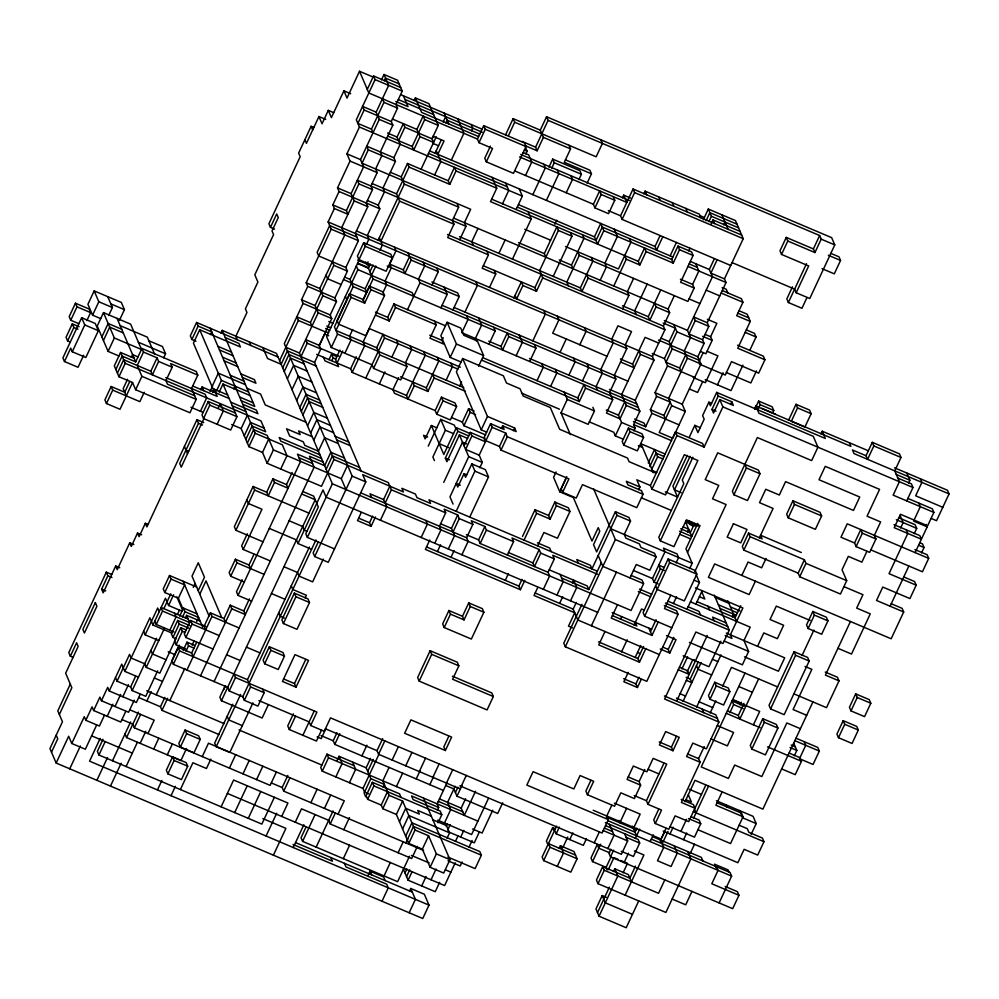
<?xml version="1.0" encoding="UTF-8"?>
<svg xmlns="http://www.w3.org/2000/svg" width="999" height="999" viewBox="0 0 999 999"><rect width="100%" height="100%" fill="white"/><g stroke="black" fill="none" stroke-linecap="round" stroke-linejoin="round"><path stroke-width="1.5" d="M86.838 320.629L90.584 312.6L89.036 308.978L75.449 303.209L69.206 316.621L70.754 320.242L78.896 323.688M70.754 320.242L77.01 306.83L75.449 303.209M79.096 326.735L72.303 323.863L66.046 337.262L67.607 340.884L70.317 342.033M67.607 340.884L73.864 327.485L72.303 323.863M64.46 361.526L70.704 348.127L72.265 351.748L85.839 357.505L98.352 330.706L95.242 323.464L81.668 317.707L62.9 357.904L64.46 361.526L78.034 367.282L83.666 355.219M119.43 320.379L124.425 309.653L121.329 302.41L94.168 290.896L87.912 304.295L92.57 315.16L100.724 318.619M72.265 351.748L84.765 324.95L81.668 317.707M92.57 315.16L98.826 301.76L94.168 290.896M103.484 312.625L114.348 337.987L141.508 349.5L130.644 324.151L103.484 312.625L97.228 326.036L108.092 351.386L118.956 355.994M108.654 315.559L112.4 307.517L107.742 296.653M101.886 336.9L108.142 323.489L121.716 329.258M103.434 340.522L109.69 327.11L123.277 332.879M108.092 351.386L114.348 337.987M134.141 358.229L120.554 352.472L114.311 365.871L118.968 376.735L132.542 382.492L135.639 389.735L189.96 412.774L196.204 399.363L191.546 388.499L197.802 375.1L196.254 371.478L141.945 348.451L135.689 361.85L122.115 356.094L115.859 369.493M129.733 381.556L124.738 392.27L111.151 386.513L104.907 399.912L106.456 403.534L120.03 409.29L132.542 382.492M117.407 373.114L123.664 359.715L150.824 371.228L152.372 374.85L158.629 361.451L157.068 357.829L143.494 352.073L141.945 348.451M106.456 403.534L112.712 390.134L111.151 386.513M118.968 376.735L125.212 363.336L120.554 352.472M131.331 357.28L132.58 354.608L138.012 356.905M127.56 379.27L123.177 388.648L126.286 395.891M143.494 352.073L137.238 365.472L141.895 376.336L196.204 399.363M135.639 389.735L141.895 376.336M150.824 371.228L157.068 357.829M144.243 392.27L139.86 401.648L112.712 390.134M163.674 357.792L165.559 353.771L162.45 346.528L148.876 340.771M197.802 375.1L170.654 363.586L172.203 367.207L165.946 380.607L167.495 384.228L194.655 395.741M278.047 357.03L196.578 322.477L190.322 335.876L191.883 339.498L195.954 341.233M191.883 339.498L198.139 326.099L196.578 322.477M225.287 337.612L238.861 343.369L240.422 346.99L199.688 329.72L193.431 343.119L213.611 390.209M210.464 334.54L211.713 331.855L198.139 326.099M313.848 127.472L311.126 126.311L298.626 153.122L300.175 156.743L268.906 223.739L270.467 227.36L274.538 229.096M111.751 574.475L106.319 572.177L68.794 652.572L70.355 656.206L73.064 657.354M325.724 119.418L318.931 116.533L306.431 143.332L304.882 139.71M220.929 333.054L222.178 330.369L276.498 353.409L332.38 483.791L631.081 610.464L643.581 583.666L642.032 580.044L631.168 575.436M70.355 656.206L76.611 642.794L78.159 646.415L65.647 673.226L71.853 687.712L59.353 714.51M119.755 567.744L115.672 566.008L103.172 592.819L101.623 589.198L107.867 575.799L106.319 572.177M270.467 227.36L276.711 213.961L278.271 217.582L272.015 230.981L273.564 234.615L254.807 274.812L257.904 282.055L245.404 308.853L246.953 312.475L235.702 336.601M333.728 112.687L328.296 110.377L322.04 123.776L318.931 116.533M200.774 389.697L202.023 387.013L229.183 398.539M133.816 544.555L129.733 542.832L117.233 569.63L115.672 566.008M141.621 534.777L137.537 533.054L131.294 546.453L129.733 542.832M350.699 93.694L343.906 90.822L331.393 117.62L328.296 110.377M70.305 684.09L57.805 710.888L62.462 721.753L49.95 748.563L56.156 763.049L422.752 918.518L429.008 905.119L424.35 894.242L410.764 888.486L409.515 891.17M148.064 524.425L145.355 523.276L139.098 536.675L137.537 533.054M200.424 411.288L206.681 397.877L205.132 394.255L165.759 377.56M212.063 386.588L218.319 373.176L245.467 384.702M203.721 422.565L196.928 419.692L146.903 526.898L145.355 523.276M210.065 391.546L212.562 386.188M373.089 77.023L359.515 71.266L347.015 98.064L343.906 90.822M235.389 413.024L208.229 401.498L201.985 414.91L203.534 418.531L230.682 430.045L236.938 416.645L222.964 384.041L219.218 392.083M212.799 391.833L214.048 389.148L227.622 394.917M196.928 419.692L198.476 423.314L179.72 463.511L181.269 467.132L204.408 417.557M212.862 392.482L214.111 389.81M203.534 418.531L209.79 405.132L208.229 401.498M216.408 391.146L221.416 380.419L199.688 329.72M51.498 752.185L57.755 738.773L56.206 735.152M218.381 407.667L220.255 403.646L223.364 410.889L217.108 424.288M367.282 89.373L373.539 75.974L400.686 87.487M56.156 763.049L68.669 736.238L71.766 743.481L85.352 749.238L96.603 725.124M373.539 75.974L375.087 79.595L356.318 119.793L359.428 127.035L522.352 196.129L516.108 209.54M233.741 388.861L234.99 386.188M361.126 471.041L314.56 362.387L320.816 348.988L319.255 345.367L331.768 318.556L330.219 314.935L336.463 301.536L334.915 297.914L347.427 271.116L345.866 267.495L358.379 240.684L355.269 233.441L367.782 206.643L366.221 203.022L372.477 189.623L370.929 186.001L377.185 172.602L375.624 168.981L381.88 155.582L380.332 151.948L392.832 125.15L379.258 119.393L376.161 112.15L362.575 106.394L364.136 110.015L357.879 123.414L371.453 129.171L373.002 132.792M71.766 743.481L84.278 716.683L85.827 720.304L99.413 726.061L104.408 715.346M377.185 172.602L350.025 161.076L346.928 153.834L359.428 127.035M381.506 79.845L384.003 74.488L397.577 80.245L402.235 91.109L395.991 104.508L397.54 108.129L391.283 121.528L392.832 125.15M85.827 720.304L92.083 706.905L93.631 710.526L120.792 722.04L125.799 711.325M384.303 80.782L385.552 78.109L399.138 83.866M93.631 710.526L99.888 697.127L101.436 700.749L128.596 712.262L134.228 700.199M366.346 244.568L368.856 239.198L367.295 235.577L379.807 208.779L339.073 191.508L337.525 187.887L350.025 161.076M69.743 768.805L80.37 746.016M101.436 700.749L107.692 687.349L109.241 690.971L136.401 702.484L140.16 694.442M332.817 204.907L346.391 210.664L347.952 214.285L334.365 208.529L332.817 204.907L339.073 191.508M376.161 112.15L388.661 85.352L384.003 74.488M109.241 690.971L121.753 664.16L124.863 671.403L138.436 677.172M358.379 240.684L331.218 229.171L328.122 221.928L334.365 208.529M371.453 129.171L383.966 102.373L382.405 98.751M157.642 670.866L145.754 696.328L132.18 690.571L130.632 686.95L117.058 681.193L129.558 654.382L131.106 658.004L144.693 663.761L146.241 667.382L159.815 673.151L176.074 638.299M367.782 206.643L354.208 200.886L351.099 193.644L363.599 166.845L360.502 159.603L379.258 119.393M124.863 671.403L149.875 617.807L152.972 625.049L171.99 633.104M196.666 587.012L169.505 575.499L163.249 588.898L164.81 592.519L178.384 598.276L183.042 609.14M334.915 297.914L307.754 286.401L306.206 282.779L331.218 229.171M379.807 208.779L378.246 205.157L384.503 191.758L382.954 188.137L395.454 161.338L393.906 157.717L366.758 146.191L368.306 149.813L362.05 163.224L470.666 209.278L464.423 222.69L465.971 226.311L459.715 239.71M307.754 286.401L301.511 299.8L303.059 303.421L284.303 343.631L333.966 459.515L321.466 486.326L267.158 463.286L262.5 452.422L248.926 446.665L241.159 428.559L247.415 415.159M158.754 640.584L145.167 634.827L157.68 608.029L159.228 611.65M164.81 592.519L171.054 579.12L169.505 575.499M107.218 716.283L112.837 704.22M152.972 625.049L165.484 598.251L168.594 605.494L182.168 611.251M100.2 738.373L89.573 761.163L429.008 905.119M115.022 706.505L120.642 694.442M346.391 210.664L358.903 183.866L357.355 180.245L465.971 226.311M244.268 435.801L250.512 422.402L264.098 428.159M173.926 631.955L156.281 624.462L162.537 611.063L160.976 607.442L188.137 618.955M102.997 739.322L97.378 751.385L98.926 755.007L261.85 824.1L274.363 797.302M122.827 696.728L128.446 684.665M163.911 608.566L170.792 593.831M279.595 360.651L298.364 320.442L296.803 316.82L310.389 322.577L311.938 326.198M354.208 200.886L341.695 227.685L344.805 234.927L319.78 288.536L322.889 295.779L336.463 301.536M245.816 439.423L252.073 426.024L265.647 431.78L260.989 420.916L125.212 363.336M98.926 755.007L105.182 741.595M130.632 686.95L135.627 676.223M168.594 605.494L173.589 594.767M247.365 443.044L253.621 429.645L267.195 435.402L273.414 449.887L341.296 478.683L345.954 489.547M132.18 690.571L156.568 638.299M282.705 367.894L288.961 354.495L316.109 366.009M248.926 446.665L255.17 433.266L210.165 328.234M146.241 667.382L164.373 628.521M178.384 598.276L184.64 584.877L171.054 579.12M284.253 371.516L290.509 358.117L304.083 363.873M331.768 318.556L318.194 312.799L315.085 305.557L333.841 265.359L332.292 261.738M310.389 322.577L322.889 295.779M96.891 780.319L107.517 757.542M393.906 157.717L400.162 144.306L397.053 137.063L403.309 123.664L404.857 127.285L432.018 138.799L433.566 142.42L419.992 136.663L416.883 129.42L392.445 119.056M414.123 100.599L415.384 97.914L428.958 103.671L438.274 125.399L432.018 138.799M169.855 630.219L176.111 616.82L174.563 613.199M177.485 614.323L179.358 610.302M287.362 378.758L293.619 365.359L307.192 371.116M318.132 542.207L313.137 552.934L314.685 556.555L328.259 562.312L365.784 481.905L352.21 476.148L299.425 353.009L318.194 312.799M398.613 140.684L404.857 127.285M189.885 625.624L177.66 620.441L171.403 633.841L172.964 637.474L175.674 638.623M179.72 616.133L183.479 608.091L197.053 613.848M193.232 587.412L195.105 583.391M300.986 356.631L307.23 343.231L305.682 339.61L319.255 345.367M112.5 760.763L130.632 721.902M172.964 637.474L179.208 624.063L177.66 620.441M182.53 617.082L185.027 611.713L183.479 608.091M186.501 748.551L180.869 760.614L126.561 737.574L138.449 712.112M186.201 629.994L180.769 627.684L174.513 641.096L176.061 644.717L185.564 648.738M185.327 618.019L186.588 615.334L200.162 621.091M198.214 590.634L204.47 577.235L198.264 562.749L192.008 576.148L209.078 615.996M262.5 452.422L268.756 439.023M292.02 389.622L298.264 376.223L311.85 381.98M276.398 771.977L270.142 785.376L134.365 727.796L140.622 714.397M146.878 700.998L151.249 691.62M176.061 644.717L182.317 631.306L180.769 627.684M363.673 242.682L357.417 256.081L358.966 259.703L386.126 271.216L392.37 257.817L390.821 254.196L363.673 242.682L365.222 246.303L392.37 257.817M199.763 594.255L206.019 580.856L221.541 617.07M110.464 786.076L121.104 763.298M416.883 129.42L423.139 116.021L424.687 119.643L438.274 125.399M193.182 656.668L191.633 653.046L178.059 647.277L171.803 660.689L173.351 664.31L227.66 687.337L229.221 690.958L242.794 696.715L244.343 700.336L257.917 706.093L264.173 692.694L262.625 689.073M205.694 629.857L204.133 626.236L190.559 620.479L184.303 633.878L185.864 637.499L213.012 649.025M266.671 492.232L272.927 478.833L274.475 482.455L268.232 495.854L266.671 492.232L253.097 486.476L234.34 526.673L235.889 530.294L263.037 541.808M358.966 259.703L365.222 246.303M156.231 694.842L179.37 645.254M343.494 279.57L365.222 288.786L366.77 292.407L353.196 286.651L350.087 279.408L359.465 259.303M319.006 346.129L324.638 334.066L328.708 335.789M419.992 136.663L413.736 150.075L412.187 146.453L424.687 119.643M173.351 664.31L179.608 650.911L178.059 647.277M185.864 637.499L192.108 624.1L190.559 620.479M235.889 530.294L254.645 490.097L253.097 486.476M267.158 463.286L273.414 449.887M296.678 400.487L302.922 387.088L316.508 392.844M126.086 766.52L137.338 742.394M356.343 266.009L357.892 269.63L326.623 336.638L331.281 347.502L372.015 364.772L373.564 368.394L400.724 379.907L406.98 366.508L405.419 362.887L411.675 349.488L410.127 345.866M489.498 287.4L495.754 274.001L482.167 268.244L488.424 254.845L447.689 237.575L453.946 224.176L452.397 220.554L458.641 207.143L404.333 184.116L401.236 176.873L407.48 163.474L448.214 180.744L449.775 184.365L456.019 170.966L454.47 167.345L448.214 180.744M183.229 650.212L186.975 642.182L195.117 645.629M363.137 299.513L349.563 293.743L337.063 320.554L338.611 324.176L365.759 335.689L384.528 295.479L382.979 291.858L369.393 286.101L363.137 299.513L364.697 303.134L370.954 289.722L369.393 286.101M196.728 621.49L198.601 617.469L185.027 611.713M140.135 743.343L145.767 731.28M347.565 298.713L353.196 286.651M453.946 224.176L399.637 201.136L396.528 193.893L409.041 167.095L407.48 163.474M186.026 651.161L188.524 645.804L186.975 642.182M338.611 324.176L351.111 297.365L349.563 293.743M299.775 407.729L306.031 394.33L319.605 400.087M147.939 733.553L154.196 720.154L129.758 709.789M219.031 734.565L162 710.376L160.452 706.755L164.835 697.377M339.111 323.776L335.989 330.482L376.723 347.752L379.82 354.995L406.98 366.508M369.53 265.672L366.82 264.523L368.069 261.838M378.072 240.397L404.333 184.116M192.145 645.104L194.018 641.083M301.336 411.351L307.58 397.952L321.166 403.708M162 710.376L167.632 698.313M331.281 347.502L337.537 334.103L334.428 326.848L346.94 300.05L345.392 296.428M488.973 344.23L495.217 330.831L373.027 279.008L368.369 268.144L370.242 264.123M380.869 241.346L399.637 201.136M191.633 653.046L196.641 642.32M204.133 626.236L210.389 612.837L223.976 618.593L225.524 622.215M250.537 568.618L248.988 564.997L235.402 559.228L229.158 572.639L230.707 576.261L244.28 582.017M247.29 533.766L241.658 545.829L243.207 549.45L270.367 560.976M302.884 414.972L309.141 401.573L322.714 407.33M169.805 700.599L184.815 668.431M369.917 271.765L373.052 265.06M379.92 250.324L382.43 244.967L379.32 237.725M329.021 359.628L331.531 354.27L336.95 356.581M432.205 138.511L433.454 135.839M186.925 670.067L211.95 616.458L210.389 612.837M230.707 576.261L236.963 562.862L235.402 559.228M243.207 549.45L261.975 509.253L248.389 503.496L246.84 499.875M280.731 469.043L286.988 455.644L282.33 444.78L255.17 433.266M365.222 288.786L375.849 266.009M331.83 360.577L333.079 357.892L331.531 354.27M421.066 169.231L436.263 136.776M443.144 122.04L445.641 116.671M339.885 350.037L335.502 359.415L338.611 366.658L325.037 360.901L323.476 357.28M363.024 300.449L373.027 279.008M153.721 749.1L158.716 738.373M445.941 122.977L447.19 120.292L479.782 134.116M307.542 425.836L313.798 412.437L327.372 418.194M337.063 363.037L342.682 350.974M352.684 329.533L349.563 336.238L351.111 339.86L344.867 353.259M434.99 153.396L441.233 139.997M437.787 154.345L444.043 140.946L433.179 136.339M223.976 618.593L230.22 605.194L243.806 610.951L245.354 614.572L231.78 608.816L230.22 605.194M242.108 579.732L236.476 591.795L238.024 595.416L251.611 601.173M248.988 564.997L253.983 554.27M274.475 482.455L288.062 488.211L286.501 484.59L292.133 472.527M310.639 433.079L316.895 419.68L330.469 425.437M382.854 292.807L386.601 284.765L385.052 281.144L391.308 267.744L389.747 264.123L396.004 250.724L394.455 247.103M200.512 675.824L231.78 608.816M238.024 595.416L300.562 461.401L297.465 454.158L324.613 465.684L330.869 452.272L344.443 458.029M434.64 174.987L440.896 161.588L436.238 150.724M313.748 440.322L320.005 426.923L333.579 432.679M167.295 754.857L172.303 744.13M412.749 382.043L414.298 385.664L408.054 399.076L406.493 395.454L352.185 372.415L350.637 368.793L356.256 356.73M172.59 756.842L166.333 770.241L167.882 773.863L181.456 779.62L187.712 766.221L186.164 762.599L172.59 756.842L174.138 760.464L187.712 766.221M185.09 730.044L178.833 743.443L180.394 747.065L193.968 752.821L200.225 739.422L198.676 735.801L185.09 730.044L186.651 733.666L200.225 739.422M157.455 789.947L161.838 780.569M352.185 372.415L364.697 345.617L363.137 341.995L369.393 328.596L460.364 367.17M451.361 160.102L463.873 133.304L457.667 118.806M243.806 610.951L249.425 598.888M167.882 773.863L174.138 760.464M180.394 747.065L186.651 733.666M408.029 252.859L411.138 260.102L404.882 273.501L403.334 269.88L409.578 256.481M214.086 681.58L314.136 467.157L309.49 456.293L323.064 462.062M471.54 130.869L472.789 128.197L471.241 124.575M393.931 303.921L395.479 307.542L389.223 320.954L387.674 317.332L393.931 303.921L445.517 325.811M376.723 347.752L382.967 334.353L384.528 337.974L457.842 369.068M365.759 378.171L384.528 337.974M171.029 795.704L175.412 786.325M486.326 161.838L492.582 148.439L479.008 142.682L477.447 139.061L483.703 125.649L524.438 142.932L525.986 146.553L513.486 173.351L486.326 161.838L484.777 158.217L490.409 146.154M224.862 686.4L219.855 697.115L221.416 700.736L262.138 718.019L268.394 704.607M326.161 469.305L332.417 455.894L359.578 467.42M373.564 368.394L379.82 354.995M223.676 689.735L225.549 685.714M479.008 142.682L485.252 129.271L483.703 125.649M221.416 700.736L315.209 499.725L301.636 493.968M180.394 789.547L192.894 762.749L206.468 768.506L210.851 759.128M229.221 690.958L235.464 677.559L233.916 673.938M311.576 549.313L298.002 543.543L323.014 489.947L326.124 497.19L597.664 612.35M407.505 309.678L420.005 282.879L418.456 279.258L424.712 265.859L423.164 262.238M202.26 756.593L208.504 743.194L220.729 748.376M334.515 548.913L307.367 537.387L332.38 483.791M379.345 383.928L384.965 371.865M391.845 357.13L398.102 343.731L396.553 340.11M232.804 704.22L214.673 743.081L216.221 746.703L229.807 752.459L252.947 702.871M216.221 746.703L240.609 694.442M264.173 692.694L250.599 686.937L247.49 679.695L309.403 547.027M341.296 478.683L347.552 465.284M432.03 285.015L438.286 271.616L436.738 267.994M242.794 696.715L315.959 539.922M505.631 134.715L513.136 118.631L540.284 130.145L543.394 137.387L570.541 148.901L564.298 162.3L591.445 173.826L587.075 183.204M244.343 700.336L250.599 686.937M269.355 646.74L263.112 660.139L264.66 663.761L278.234 669.517L284.49 656.118L282.942 652.497L269.355 646.74L270.916 650.361L284.49 656.118M294.368 593.131L281.868 619.929L283.416 623.551L296.99 629.308L309.503 602.509L307.954 598.888L294.368 593.131L295.929 596.753L309.503 602.509M508.429 135.652L514.685 122.253L513.136 118.631M264.66 663.761L270.916 650.361M283.416 623.551L295.929 596.753M314.685 556.555L352.21 476.148M398.551 377.634L392.919 389.685L394.468 393.306L435.202 410.589L436.75 414.21L450.337 419.967L456.58 406.568L455.032 402.947L441.458 397.19L435.202 410.589M305.145 597.951L306.393 595.267L292.819 589.51L291.271 585.889M323.276 559.09L312.65 581.868L299.076 576.111L297.527 572.489L283.941 566.733M440.909 307.804L447.165 294.393L444.056 287.15M477.997 228.446L471.74 241.845L473.289 245.467M492.095 177.372L496.753 188.237L490.497 201.636L531.231 218.918L512.475 259.116M229.408 768.106L235.664 754.707M434.652 321.203L436.213 324.825L429.957 338.224L443.531 343.981L441.983 340.359L429.757 335.177M406.493 395.454L425.262 355.244L423.701 351.623M221.116 806.83L233.629 780.019L287.937 803.059L281.681 816.458M478.583 366.258L483.591 355.532L477.385 341.046L463.798 335.289L460.701 328.047L447.115 322.29L440.871 335.689L450.187 357.417L461.038 362.025M452.934 309.94L459.19 296.528L457.642 292.907L431.843 281.968M502.522 203.771L508.778 190.372L505.681 183.129M525.849 153.908L527.11 151.224L525.549 147.602M361.251 512.574L357.492 520.616L371.079 526.373L375.449 516.995M441.983 340.359L443.231 337.674M540.284 130.145L546.54 116.746L831.668 237.662L834.777 244.905L809.764 298.514L796.178 292.757L794.63 289.136L732.167 262.65M242.982 773.863L249.238 760.464M543.394 137.387L537.137 150.787L535.589 147.165L548.089 120.367L546.54 116.746M432.579 374.4L434.128 378.022L427.884 391.433L426.323 387.812L438.836 361.001L437.287 357.38M525.511 175.487L531.755 162.088L528.658 154.845L523.226 152.547M464.96 312.075L477.472 285.264L475.911 281.643M296.029 687.187L282.455 681.43L294.967 654.632L308.541 660.389L296.029 687.187L294.48 683.566L305.731 659.452M371.079 526.373L369.518 522.752L372.652 516.058M234.703 812.587L247.203 785.776M380.432 520.217L386.688 506.818L383.579 499.575L389.835 486.176M450.187 357.417L456.431 344.018L447.115 322.29M498.901 253.359L505.144 239.96M385.127 503.196L391.383 489.797L388.286 482.554L333.966 459.515M256.568 779.62L262.812 766.221M446.153 380.157L452.41 366.758L450.861 363.137M532.829 194.655L545.342 167.844L543.781 164.223M293.369 713.848L287.749 725.911L289.298 729.532L316.446 741.046L321.453 730.331M548.951 167.158L552.709 159.116L579.857 170.629L581.418 174.251L578.908 179.62M289.298 729.532L295.554 716.133M436.813 427.809L431.381 425.512L425.124 438.911L423.576 435.289L427.647 437.013M656.231 473.201L629.07 461.675L627.522 458.054L559.627 429.27L550.312 407.542L523.164 396.029L520.054 388.773L506.481 383.017L503.371 375.774L462.649 358.504L456.393 371.903L481.231 429.857L486.663 432.155M248.276 818.343L260.789 791.545M436.75 414.21L443.007 400.811L441.458 397.19M551.76 168.094L554.258 162.737L552.709 159.116M428.234 446.153L440.734 419.355L454.308 425.112L455.869 428.733M459.74 385.926L461.613 381.905M546.403 200.412L558.916 173.601L557.367 169.98M302.872 735.289L314.136 711.163M440.734 419.355L445.392 430.219L432.879 457.018L434.44 460.639M611.763 805.281L606.755 816.008L608.316 819.63L602.06 833.029L330.507 717.869L324.263 731.268L310.677 725.511L316.933 712.112L235.464 677.559M423.564 850.449L283.716 791.146L282.168 787.524L287.799 775.461M283.716 791.146L289.972 777.734M513.848 297.977L521.353 281.905L522.902 285.527L536.475 291.283L542.732 277.884L539.635 270.629L558.391 230.432L556.843 226.81L544.33 253.609L545.879 257.23M469.88 433.441L456.306 427.684L443.793 454.483L431.381 425.512M522.902 285.527L516.645 298.926L515.097 295.304M266.071 836.013L276.711 813.236M566.233 192.77L572.489 179.358L570.941 175.737M467.557 438.374L459.403 434.927L446.903 461.725L445.342 458.104L457.854 431.306L456.306 427.684M485.639 434.94L463.911 425.724L462.362 422.102L468.606 408.703L474.038 411.001M554.845 224.238L556.718 220.217M463.911 425.724L470.167 412.325L468.606 408.703M508.803 336.588L502.547 349.987L500.998 346.366L507.242 332.967L508.803 336.588L535.951 348.102L529.695 361.501M325.574 729.245L321.191 738.623L317.12 736.9M443.756 482.367L462.512 442.17L466.583 443.893M536.475 291.283L534.927 287.662L541.183 274.25M421.166 537.499L427.422 524.088L425.861 520.467M464.06 445.791L470.317 432.392L483.891 438.149L485.452 441.77L479.195 455.169L482.292 462.412L479.795 467.769M273.401 855.169L285.901 828.371L262.824 818.581M470.317 432.392L471.865 436.014L465.621 449.413L479.195 455.169M354.121 765.671L326.973 754.158L320.716 767.557L322.265 771.178L362.999 788.461L364.548 792.082L368.619 793.805M443.394 790.446L334.777 744.38L333.216 740.759L336.975 732.717M295.267 822.214L301.511 808.815L328.671 820.329L330.219 823.95L411.688 858.503L417.32 846.44M429.757 540.034L425.387 549.413L520.429 589.722L524.8 580.332M459.403 434.927L468.718 456.655L449.962 496.853L453.059 504.095M481.231 429.857L487.475 416.446L462.649 358.504M322.265 771.178L328.521 757.779L326.973 754.158M334.777 744.38L339.772 733.653M516.121 355.744L522.377 342.345L519.268 335.102M553.209 276.398L571.965 236.189L570.417 232.567M461.9 554.77L468.144 541.371L466.595 537.749L472.852 524.35L459.278 518.593L457.717 514.96L444.143 509.203L445.691 512.824L439.448 526.236L440.996 529.857L434.74 543.256M466.733 474.825L464.023 473.676L457.767 487.075L456.218 483.454L460.289 485.189M310.876 802.659L317.133 789.26M469.742 517.107L488.511 476.898L485.402 469.655L471.828 463.898L465.571 477.297L464.023 473.676M501.361 428.509L502.609 425.836L504.158 429.458L490.584 423.688L484.328 437.1L485.889 440.721L499.463 446.478L501.011 450.099L568.906 478.883L562.649 492.282L576.223 498.051L582.479 484.64L636.788 507.679L643.044 494.28L641.483 490.659L627.909 484.902L626.361 481.281L639.934 487.037L638.686 489.71M293.231 847.527L303.858 824.749M593.394 204.283L599.65 190.884L601.198 194.505L614.772 200.262L608.528 213.661L594.942 207.904L593.394 204.283L514.647 170.879M485.889 440.721L492.132 427.31L490.584 423.688M306.031 827.035L301.036 837.749L302.585 841.37L397.627 881.68L409.515 856.218M337.113 760.314L338.998 756.293L366.146 767.806L370.804 778.671L384.378 784.44L383.129 787.112M532.854 340.859L545.354 314.061L543.806 310.439M594.942 207.904L601.198 194.505M437.412 551.548L440.534 544.842M456.168 511.338L474.925 471.141L471.828 463.898M302.585 841.37L315.097 814.572M573.039 268.756L571.49 265.122L583.99 238.324L582.442 234.703M448.314 549.013L454.57 535.614L451.473 528.371L457.717 514.96M335.839 776.935L342.095 763.536L338.998 756.293M577.734 251.723L579.295 255.344L566.783 282.155L568.331 285.776M453.022 531.992L459.278 518.593M324.45 808.416L330.706 795.017M603.821 230.682L597.564 244.081L594.467 236.838L600.724 223.439L603.821 230.682L671.715 259.478L673.264 263.099L679.52 249.7L677.959 246.079L671.715 259.478M499.463 446.478L505.719 433.079L492.132 427.31M450.986 557.305L454.108 550.599M501.011 450.099L507.267 436.7L505.719 433.079M316.159 847.127L333.054 810.951M513.386 430.644L514.635 427.972L487.475 416.446M330.219 823.95L335.227 813.236M349.425 782.704L355.669 769.292L352.572 762.05M361.925 755.893L366.933 745.179M537.025 380.669L543.281 367.27L541.72 363.648M586.613 274.513L588.161 278.134L581.918 291.533L580.357 287.912L592.869 261.101L591.321 257.48M622.452 197.827L623.701 195.155L630.481 198.027M338.024 814.173L344.28 800.773L222.09 748.95M730.719 265.484L622.102 219.418L620.554 215.796L633.054 188.998L741.67 235.065M366.146 767.806L370.529 758.428M560.002 352.385L566.258 338.973M622.102 219.418L634.602 192.62L633.054 188.998M466.283 775.449L460.027 788.848L378.571 754.295L377.01 750.674L382.642 738.623M367.694 771.428L373.326 759.377M378.571 754.295L384.815 740.896M543.356 589.323L549.612 575.911L548.064 572.29L480.169 543.506L478.621 539.885L484.877 526.485L471.303 520.729L472.852 524.35M343.806 829.707L349.425 817.644M362.999 788.461L379.258 753.608M550.599 386.426L556.855 373.027L555.307 369.405M600.187 280.269L606.443 266.87L604.894 263.249L617.394 236.438L614.298 229.196M493.331 696.528L452.597 679.258L458.853 665.846L457.305 662.225L430.144 650.711L417.644 677.509L419.193 681.131L487.075 709.927L493.331 696.528L491.783 692.906L452.41 676.211M462.487 616.271L448.913 610.514L442.657 623.913L444.205 627.534L471.366 639.048L483.866 612.25L482.317 608.628L468.743 602.872L462.487 616.271L464.036 619.892L470.292 606.493L468.743 602.872M480.169 543.506L486.426 530.107L484.877 526.485M370.804 778.671L364.111 793.131L365.671 796.752L372.352 782.304L399.513 793.818L401.061 797.439M643.831 193.806L645.079 191.134L699.387 214.161L700.948 217.782M419.193 681.131L431.705 654.333L430.144 650.711M444.205 627.534L450.462 614.135L448.913 610.514M423.564 798.089L449.95 859.652L443.693 873.064L430.119 867.294L422.352 849.187L408.778 843.431L396.366 814.46L382.779 808.703L381.231 805.082L367.657 799.325L373.913 785.926L372.352 782.304M579.832 344.73L586.088 331.331L584.54 327.709M343.319 858.653L349.575 845.241M568.881 375.162L575.137 361.763L573.576 358.142M392.145 760.064L398.401 746.653M389.086 767.407L382.829 780.818L389.036 795.304L402.622 801.061L415.035 830.032L428.608 835.788L436.376 853.895L449.95 859.652M613.773 286.026L626.273 259.228L624.725 255.607M570.342 434.553L561.026 412.824L567.282 399.425L564.185 392.182M381.231 805.082L387.487 791.683M382.779 808.703L389.036 795.304M582.454 380.919L588.711 367.52L587.162 363.898M646.103 251.573L639.86 264.985L638.299 261.363L644.555 247.952L646.103 251.573L673.264 263.099M405.719 765.821L411.975 752.409M396.403 786.575L402.659 773.176M585.564 388.161L579.308 401.561L577.759 397.939L584.015 384.54L585.564 388.161L612.712 399.675L606.468 413.074L620.042 418.831L626.298 405.432L621.64 394.568L640.396 354.37L638.848 350.749M633.603 278.384L627.347 291.783L628.895 295.404L622.652 308.803M507.33 555.019L513.586 541.62L512.025 537.999L539.185 549.512L540.734 553.134L554.32 558.891L548.064 572.29M662.837 236.688L656.58 250.1L655.032 246.478L660.027 235.752M522.502 536.513L535.014 509.715L548.588 515.472L550.137 519.093L556.393 505.694L554.845 502.072L548.588 515.472M505.294 580.332L508.416 573.638M524.05 540.134L536.563 513.336L535.014 509.715M396.366 814.46L402.622 801.061M556.081 471.965L553.571 477.335L559.777 491.82L573.364 497.577L591.982 541.033L598.239 527.634L599.787 531.256L593.543 544.655L596.64 551.898L615.409 511.7L628.983 517.457L630.531 521.078L624.275 534.477L625.836 538.099L639.41 543.856L640.958 547.477L654.545 553.246L656.093 556.868L649.837 570.267L636.263 564.51L630.007 577.909M368.156 875.236L370.042 871.215L383.616 876.972L385.164 880.594M419.305 771.578L425.549 758.179M416.233 778.933L419.992 770.891M647.177 284.141L634.665 310.939L636.226 314.56M399.463 821.702L405.719 808.303L419.293 814.06L417.744 810.439L431.318 816.195M592.882 407.317L594.442 410.939L588.186 424.338L561.026 412.824M566.72 476.61L561.101 488.661L562.649 492.282M402.572 828.945L408.828 815.546L449.562 832.816L447.053 838.186M559.777 491.82L566.033 478.421M597.589 390.297L596.041 386.675L602.285 373.276L600.736 369.655L613.249 342.857L611.688 339.235L617.944 325.824L631.518 331.581L625.274 344.992L626.823 348.614L614.31 375.412L615.871 379.033L609.615 392.432L612.712 399.675M670.154 255.856L676.41 242.457M448.838 736.188L443.831 746.902L445.379 750.536L451.635 737.125L410.901 719.854L404.657 733.254L445.379 750.536M520.429 589.722L518.868 586.101L522.002 579.395M537.637 545.891L543.881 532.492L557.467 538.249L569.967 511.451L568.419 507.829L554.845 502.072M384.053 875.923L390.309 862.524M432.879 777.334L439.135 763.935M540.734 553.134L534.49 566.533L532.929 562.912L539.185 549.512M398.114 852.746L403.109 842.02M405.681 836.188L411.925 822.789L479.82 851.585L481.368 855.206L475.112 868.606L447.964 857.092M429.82 784.69L433.566 776.648M654.507 303.296L656.056 306.918L649.8 320.317L648.251 316.695L660.751 289.897M407.23 839.809L413.486 826.41L481.368 855.206M405.919 842.969L407.792 838.948M408.778 843.431L415.035 830.032M382.018 901.235L388.274 887.836L386.713 884.215L345.991 866.945L344.43 863.323M620.566 362.013L634.14 367.769L632.592 364.148L645.104 337.35L658.678 343.107M688.736 250.886L689.984 248.214M703.308 219.78L708.316 209.053L735.464 220.579L743.231 238.686L724.462 278.883L726.023 282.505L707.255 322.714L708.815 326.336L702.559 339.735L704.108 343.356L697.851 356.755L700.961 363.998L682.205 404.208L685.302 411.451L672.802 438.249L659.215 432.492L671.728 405.681L668.618 398.439L687.387 358.241L684.278 350.999L690.534 337.6L687.424 330.357L664.347 320.567M706.106 220.717L709.864 212.675L737.025 224.201M446.453 783.091L452.709 769.692M537.749 587.437L534.003 595.479L574.737 612.749L568.481 626.148L572.552 627.884M404.995 872.951L406.868 868.93M447.14 782.404L437.137 803.845L438.686 807.467L437.437 810.152M633.915 430.894L635.177 428.221L621.59 422.465L618.493 415.209L624.737 401.81M635.177 428.221L633.616 424.6L639.872 411.188L635.214 400.324L653.97 360.127L652.422 356.506L664.934 329.707L663.373 326.074L669.63 312.675L668.081 309.053L674.337 295.654M677.959 246.079L691.545 251.835L693.094 255.457L680.581 282.255L694.168 288.012L687.911 301.411L579.295 255.344M708.915 221.666L711.413 216.296L708.316 209.053M406.556 876.573L409.677 869.879M711.088 223.938L712.974 219.917L740.122 231.443M422.352 849.187L428.608 835.788M623.488 439.31L615.334 435.864L621.59 422.465M439.635 882.329L435.252 891.707L408.104 880.194L411.85 872.152M438.049 822.751L441.795 814.709L440.247 811.088L413.087 799.575L411.538 795.953L438.686 807.467M455.119 786.275L447.614 802.359L450.711 809.602L444.468 823.001M455.419 792.582L457.917 787.224M694.168 288.012L692.607 284.39L698.863 270.991L695.766 263.748M628.433 428.072L622.19 441.471L623.738 445.092L637.312 450.849L643.568 437.45L642.02 433.828L628.433 428.072L629.994 431.693L643.568 437.45M502.709 802.759L497.702 813.473L456.968 796.203L461.975 785.476M699.412 360.377L672.252 348.863L669.155 341.621L675.399 328.221L663.186 323.039M723.738 224.738L724.999 222.053M623.738 445.092L629.994 431.693M446.203 826.335L447.452 823.663M694.705 377.397L667.557 365.884L664.447 358.641L676.96 331.843L673.85 324.6M556.942 595.079L563.186 581.68L560.089 574.437M430.119 867.294L436.376 853.895M409.178 912.761L415.422 899.35L410.764 888.486M421.678 885.951L426.061 876.573M447.752 829.957L450.262 824.6M672.252 348.863L665.996 362.262L679.582 368.019L681.131 371.64M687.424 330.357L712.437 276.748L709.34 269.505L714.335 258.778M475.549 791.245L464.298 815.359L461.188 808.116L465.571 798.738M665.471 419.093L663.923 415.472L670.179 402.06L656.593 396.303L655.044 392.682L667.557 365.884M717.145 259.728L710.888 273.127L724.462 278.883M559.602 603.371L562.737 596.665M679.058 424.85L651.897 413.336L650.349 409.702L656.593 396.303M431.031 879.794L436.039 869.08M572.415 582.867L573.663 580.194L576.773 587.437L570.516 600.836M633.428 421.553L645.641 426.735L651.897 413.336M707.255 322.714L693.681 316.958L695.229 320.579L688.985 333.978L702.559 339.735M455.407 841.47L457.904 836.113M460.714 837.062L463.836 830.356M679.582 368.019L685.826 354.62M659.303 654.545L577.834 619.992L573.189 609.128L576.311 602.422M615.409 511.7L616.957 515.322L591.945 568.931L590.397 565.309L576.81 559.54L578.371 563.161M455.244 862.774L444.617 885.551L227.372 793.418M488.499 798.338L471.615 834.527L437.674 820.129M581.918 604.308L563.786 643.169L565.334 646.79L646.803 681.343L678.059 614.335L676.51 610.714L664.298 605.531M561.638 578.059L588.798 589.572L601.298 562.762M462.1 861.975L460.227 865.996L448.002 860.813M468.981 847.239L472.102 840.534M648.264 462.912L654.52 449.513L657.629 456.755L663.061 459.053M565.334 646.79L615.359 539.585L593.631 488.886M479.283 832.092L474.288 842.819L448.489 831.88M649.825 466.533L656.068 453.134L664.223 456.593M698.726 362.187L703.096 352.809M700.474 351.448L705.906 353.746L712.162 340.347L710.601 336.725L716.857 323.326L707.354 319.293M492.719 810.251L482.092 833.041L472.589 829.008M657.629 456.755L651.373 470.154L656.805 472.465M687.512 552.41L700.012 525.599L686.438 519.842L673.938 546.653L660.351 540.884L697.876 460.489L684.303 454.72L665.534 494.93L651.96 489.173L650.411 485.551L675.424 431.943L702.572 443.456L704.133 447.077L722.889 406.88L719.792 399.637L713.536 413.037L711.975 409.415L718.231 396.016L716.683 392.395L710.426 405.794L708.878 402.172L702.622 415.572L704.17 419.193L697.926 432.592L694.817 425.349L689.185 437.412M651.96 489.173L676.972 435.564L675.424 431.943M702.622 381.743L697.614 392.47L689.472 389.011M591.42 625.749L616.433 572.152M722.377 290.597L741.395 298.664L742.944 302.285L736.688 315.684L750.261 321.441L737.761 348.239L764.909 359.765L758.666 373.164L731.505 361.638L725.249 375.05L699.45 364.111M717.444 384.827L723.076 372.764M548.089 120.367L819.642 235.527L821.19 239.148L814.947 252.547L813.386 248.926L786.238 237.412L779.982 250.811L781.53 254.433L808.691 265.946L796.178 292.757M604.994 631.505L598.738 644.917L639.472 662.187L645.729 648.788M617.507 604.707L611.251 618.106L651.985 635.389L658.229 621.977M687.287 455.382L672.901 486.201L677.559 497.065L665.346 491.883M781.53 254.433L787.786 241.034L786.238 237.412M690.097 456.318L674.462 489.822L681.243 492.694M692.894 457.255L682.267 480.044L683.816 483.666L658.803 537.262L660.351 540.884M620.466 619.305L621.715 616.62M742.906 365.122L731.018 390.584L705.232 379.645M749.787 350.374L756.043 336.975L754.482 333.354L746.34 329.907M730.556 404.458L731.805 401.773L718.231 396.016M658.129 583.903L654.058 582.18L652.509 578.558L665.009 551.76L663.461 548.139L677.035 553.896L678.596 557.517L676.086 562.874M621.54 651.86L627.172 639.797M634.053 625.062L641.545 608.978L644.268 610.127M654.058 582.18L660.314 568.781L658.766 565.159L664.185 567.457M792.457 286.85L786.825 298.913L788.373 302.535L801.947 308.291L806.955 297.565M655.606 585.801L657.167 589.422L684.315 600.936L696.827 574.138L695.267 570.516L668.119 559.003L643.106 612.599L644.655 616.221L671.815 627.747M756.48 370.879L750.848 382.942L726.41 372.577M788.373 302.535L806.505 263.674M813.386 248.926L819.642 235.527M644.655 616.221L669.667 562.624L668.119 559.003M687.424 531.868L688.673 529.195L683.241 526.885M555.357 828.783L552.647 827.634L546.391 841.033L547.952 844.654M694.605 523.426L690.222 532.817L680.719 528.783M556.518 826.185L554.632 830.206L556.193 833.828L583.341 845.341L586.475 838.648M628.234 672.364L623.863 681.743L637.437 687.499L641.196 679.457M635.114 657.617L640.746 645.566M697.839 523.326L685.963 548.788L692.17 563.274L689.672 568.631M559.153 848.426L560.414 845.741L573.988 851.498L577.085 858.74L570.841 872.152L543.681 860.626L549.937 847.227L548.389 843.606L575.536 855.119M556.193 833.828L559.315 827.122M639.472 662.187L637.924 658.566L643.543 646.503M650.424 631.768L656.056 619.705M754.607 408.728L755.856 406.044L850.898 446.353L849.35 442.732M754.869 409.091L758.616 401.049L772.19 406.805L773.75 410.427L772.489 413.111M670.741 595.179L664.485 608.578L678.059 614.335M758.291 408.691L760.164 404.67L758.616 401.049M590.859 780.369L585.864 791.083L587.412 794.717L614.572 806.23L620.816 792.831L634.402 798.588L640.646 785.189L639.098 781.555L628.234 776.96M637.437 687.499L635.888 683.878L639.01 677.185M673.413 603.471L676.535 596.778M562.774 847.739L567.782 837.012M587.412 794.717L593.668 781.305L580.082 775.549L573.838 788.948L533.104 771.678L526.848 785.077L608.316 819.63M557.255 866.383L563.511 852.984L560.414 845.741M569.767 839.585L572.889 832.891M694.829 571.565L726.098 504.557L712.524 498.801L718.781 485.402L705.207 479.645L717.707 452.834L758.441 470.117L759.989 473.738L747.489 500.536L733.903 494.78L732.354 491.158L757.367 437.55L811.675 460.589L817.931 447.19L813.273 436.326L758.965 413.286L755.856 406.044M830.843 253.371L838.998 256.818L840.546 260.439L834.29 273.851L822.065 268.669M733.903 494.78L746.415 467.982L744.867 464.36M666.52 635.626L676.036 639.66L669.78 653.059L668.219 649.437L673.85 637.374M686.987 609.228L699.487 582.429L696.39 575.187M695.903 604.12L702.16 590.721M788.498 420.392L796.003 404.308L809.577 410.065L811.138 413.686L804.882 427.085L791.308 421.328L797.552 407.929L796.003 404.308M594.255 842.806L599.263 832.092M681.967 668.843L687.599 656.793M607.155 869.779L606.118 867.369L592.544 861.613L600.674 844.192M801.31 552.509L760.576 535.239L762.137 538.861L748.551 533.104L742.307 546.503L743.855 550.124L798.164 573.151L799.712 576.773L840.446 594.055L846.702 580.644L842.045 569.78L848.301 556.381L861.875 562.137L866.882 551.423M687.137 671.778L692.769 659.715M743.855 550.124L750.112 536.725L748.551 533.104M607.829 848.563L614.085 835.164L609.427 824.3M620.342 821.765L626.585 808.366M639.098 781.555L644.73 769.505M676.623 701.161L694.942 662L693.905 659.59M695.379 660.951L707.267 635.489M635.476 866.096L629.845 878.158L602.697 866.645L596.44 880.044L597.989 883.665L665.883 912.449L690.896 858.853L687.787 851.61M610.826 849.225L608.94 853.233L610.501 856.855L732.692 908.678L738.948 895.279L737.399 891.657L725.174 886.475M686.363 680.344L691.795 682.642L690.247 679.02L698.376 661.6M597.989 883.665L604.245 870.266L602.697 866.645M610.501 856.855L613.623 850.161M683.041 701.41L701.173 662.549M741.82 575.436L748.076 562.037L761.65 567.794L766.033 558.416M759.327 537.912L773.089 508.429L759.515 502.672L765.758 489.273L779.345 495.029L785.589 481.63L853.483 510.427L859.739 497.015L819.005 479.745L825.261 466.346L879.57 489.373L867.057 516.183L880.631 521.94L874.387 535.339L875.936 538.961L869.679 552.36L856.106 546.603L854.557 542.981L840.971 537.225L847.227 523.826L928.695 558.366L922.439 571.778L870.841 549.887M606.118 867.369L611.126 856.643M608.304 869.654L613.935 857.592L618.006 859.315M606.281 897.302L602.21 895.579L595.953 908.978L599.063 916.22L626.211 927.734L638.723 900.936M613.461 871.453L614.722 868.78L628.296 874.537L631.405 881.78M624.562 833.678L627.659 840.921L621.403 854.32L459.84 785.801M633.915 827.522L640.172 814.123L614.373 803.184M681.193 799.412L693.406 804.595L694.954 808.216L688.711 821.615L675.124 815.858L668.88 829.257L655.294 823.501L661.55 810.102L647.976 804.345L646.428 800.723L663.935 763.199M672.989 750.736L659.415 744.979L665.659 731.58L679.245 737.337L672.989 750.736L671.44 747.115L676.435 736.4M720.841 641.246L708.953 666.708L683.154 655.769M732.279 616.833L733.528 614.16M597.514 912.599L609.39 887.137M636.912 828.171L635.027 832.192L607.879 820.679M647.976 804.345L666.733 764.135L653.159 758.378L646.902 771.777L633.329 766.021L627.072 779.42L640.646 785.189M714.26 595.117L729.27 630.132L723.014 643.531L695.866 632.017L664.597 699.013L718.905 722.052L706.393 748.85L692.819 743.094L686.563 756.493L700.149 762.249L681.38 802.459L694.954 808.216M740.709 605.719L735.089 617.782L697.065 601.66M820.941 433.891L822.202 431.218L868.356 450.786M599.063 916.22L617.819 876.023L614.722 868.78M624.075 862.624L628.458 853.233M635.327 838.498L639.71 829.12M696.615 707.167L721.003 654.907M755.394 581.193L749.15 594.592L708.416 577.322L714.66 563.923L891.17 638.773L903.683 611.975L902.122 608.354L891.27 603.746M792.919 500.786L786.663 514.185L788.223 517.819L815.371 529.333L821.628 515.934L820.079 512.312L792.919 500.786L794.467 504.408L821.628 515.934M788.223 517.819L794.467 504.408M623.126 872.726L627.509 863.348L620.716 860.464M605.544 825.624L638.136 839.435L639.685 843.056L633.428 856.455L621.216 851.273M714.735 682.242L708.478 695.654L710.027 699.275L723.601 705.032L729.857 691.633L728.308 688.011L714.735 682.242L716.283 685.863L729.857 691.633M658.753 809.165L653.746 819.879L655.294 823.501M710.027 699.275L716.283 685.863M625.149 895.179L643.905 854.982L634.402 850.948M650.162 841.57L653.284 834.877M710.189 712.924L715.821 700.861M722.702 686.126L731.455 667.357L777.622 686.937M666.071 828.321L661.076 839.035L593.181 810.251M700.149 762.249L698.588 758.628L704.22 746.578M690.471 601.823L750.212 627.16L743.968 640.559L748.613 651.423L742.369 664.822L689.41 642.369M660.202 841.146L664.572 831.755M662.999 842.082L668.006 831.355M669.992 833.928L673.114 827.234M685.002 801.772L695.004 780.331L762.886 809.115L812.924 701.91M745.029 673.114L701.261 766.932L728.408 778.446L734.665 765.047L761.825 776.56L786.837 722.951L800.411 728.708M757.542 646.316L763.798 632.916L777.372 638.673L783.628 625.274L770.042 619.517L776.298 606.118L810.239 620.504M729.894 712.637L733.641 704.595L732.092 700.973L744.305 706.156M798.164 573.151L804.42 559.752L750.112 536.725M680.906 831.393L686.525 819.33M799.712 576.773L805.968 563.374L804.42 559.752M740.059 704.844L741.308 702.172M705.781 785.139L694.517 809.265L696.078 812.886M758.616 678.883L739.847 719.08L738.298 715.459L743.93 703.396M664.81 879.894L658.553 893.293L604.245 870.266M683.566 839.684L686.7 832.991M693.568 818.243L708.578 786.088M872.289 442.332L873.838 445.954L867.582 459.353L866.033 455.731L872.289 442.332L899.437 453.846L900.998 457.467L894.742 470.866L899.4 481.73L893.143 495.142L933.878 512.412L927.621 525.811L900.474 514.298L894.217 527.697L921.365 539.21L919.817 535.589L894.018 524.65M691.033 816.683L699.175 820.129L700.736 823.75L694.48 837.15L670.042 826.785M690.159 853.596L694.53 844.217M722.165 791.845L715.908 805.244L743.056 816.757L730.556 843.568L697.964 829.744M753.421 724.837L759.677 711.438L732.529 699.924M762.786 718.681L750.274 745.479L751.835 749.1L765.409 754.869L777.909 728.059L776.36 724.437L762.786 718.681L764.335 722.302L777.909 728.059M794.055 651.673L769.043 705.282L770.591 708.903L784.165 714.66L809.178 661.051L807.629 657.429L794.055 651.673L795.604 655.294L809.178 661.051M812.811 611.475L806.555 624.875L808.116 628.496L821.69 634.253L827.946 620.854L826.385 617.232L812.811 611.475L814.36 615.097L827.946 620.854M751.835 749.1L764.335 722.302M770.591 708.903L795.604 655.294M808.116 628.496L814.36 615.097M691.957 891.408L685.714 904.807L672.127 899.05M802.022 655.556L813.91 630.094M854.557 542.981L860.801 529.582L862.362 533.204L875.936 538.961M856.106 546.603L862.362 533.204M908.615 482.929L909.864 480.244L906.767 473.002M719.118 902.921L731.63 876.123L730.069 872.502L651.323 839.11M751.198 834.29L756.206 823.576L753.096 816.333L716.433 800.786M850.436 621.503L825.424 675.112L838.998 680.868L826.498 707.667L793.905 693.843M906.717 500.899L912.974 487.487L911.425 483.866L897.839 478.109M794.33 755.768L796.827 750.411L793.718 743.169M900.636 527.947L903.133 522.589L900.024 515.347M739.135 825.224L747.277 828.683L748.838 832.304L762.412 838.061L763.96 841.682L757.704 855.082L744.13 849.325L737.874 862.724L663.199 831.056M789.073 753.046L799.937 757.654L801.485 761.275L795.229 774.675L781.655 768.918M914.21 533.703L916.707 528.346L915.159 524.725L898.863 517.819M796.053 738.224L817.769 747.439L819.33 751.061L813.074 764.46L799.487 758.703L805.743 745.304L804.195 741.683M890.097 606.218L908.865 566.008M915.121 552.609L927.184 526.86L926.148 524.45M843.181 720.666L836.925 734.065L838.473 737.687L852.06 743.456L858.303 730.044L856.755 726.423L843.181 720.666L844.729 724.287L858.303 730.044M855.681 693.868L849.437 707.267L850.986 710.888L864.56 716.645L870.816 703.246L869.267 699.625L855.681 693.868L857.242 697.489L870.816 703.246M921.54 552.872L924.038 547.502L922.489 543.881L919.767 542.732M894.542 467.819L947.502 490.284L949.05 493.906L936.538 520.704L931.118 518.406M838.473 737.687L844.729 724.287M850.986 710.888L857.242 697.489M903.77 576.947L914.634 581.555L916.183 585.177L909.927 598.576L882.779 587.062L876.523 600.461L903.683 611.975M821.19 239.148L834.777 244.905M514.685 122.253L596.153 156.793L602.409 143.394L600.849 139.773M828.321 255.257L840.546 260.439M787.786 241.034L814.947 252.547M711.413 216.296L738.573 227.822M700.311 215.784L704.382 217.52M522.015 141.408L535.589 147.165M565.459 159.84L589.897 170.205L591.445 173.826M375.087 79.595L402.235 91.109M524.925 145.604L537.137 150.787M485.252 129.271L525.986 146.553M634.602 192.62L743.231 238.686M400.636 94.63L482.105 129.171M404.907 99.4L482.292 132.218M524.388 150.075L527.11 151.224M554.258 162.737L581.418 174.251M398.314 99.563L433.616 114.535M395.791 101.461L408.017 106.643L403.359 95.779M478.608 136.588L421.59 112.4L415.384 97.914M520.704 154.433L629.32 200.499M477.447 139.061L368.831 92.994L359.515 71.266M519.542 156.905L626.798 202.397L623.701 195.155M383.966 102.373L397.54 108.129M608.329 210.614L620.554 215.796M364.136 110.015L391.283 121.528M433.129 143.481L438.561 145.779M679.52 249.7L693.094 255.457M387.55 133.042L397.053 137.063M429.645 150.886L655.032 246.478M690.334 261.438L709.34 269.505M387.749 136.089L412.187 146.453M428.484 153.359L507.23 186.751M672.876 257.005L602.272 227.06L596.016 240.459L517.27 207.068M689.16 263.911L697.314 267.37M687.999 266.383L726.023 282.505M456.019 170.966L496.753 188.237M722.19 287.55L726.261 289.285L727.809 292.907M518.431 204.595L594.467 236.838M721.216 293.069L742.944 302.285M491.67 199.176L638.299 261.363M680.394 279.208L692.607 284.39M706.193 290.147L719.767 295.904M368.306 149.813L395.454 161.338M409.041 167.095L449.775 184.365M558.391 230.432L571.965 236.189M626.273 259.228L639.86 264.985M739.01 310.739L747.165 314.198L750.261 321.441M737.849 313.211L748.713 317.819M346.928 153.834L360.502 159.603M390.372 172.265L401.236 176.873M524.787 229.27L550.586 240.21M565.521 246.541L618.468 269.006L630.981 242.195L629.42 238.574M689.073 298.938L699.937 303.546M745.179 332.367L756.043 336.975M518.531 242.67L544.33 253.609M559.265 259.94L571.49 265.122M372.09 183.529L396.528 193.893M453.558 218.082L668.081 309.053M695.229 320.579L708.815 326.336M588.161 278.134L628.895 295.404M656.056 306.918L669.63 312.675M358.903 183.866L372.477 189.623M737.562 345.192L763.361 356.144L764.909 359.765M705.169 334.428L710.601 336.725M702.647 336.313L712.162 340.347M459.528 236.663L580.357 287.912M622.452 305.756L648.251 316.695M337.525 187.887L351.099 193.644M367.395 200.549L378.246 205.157M447.502 234.528L663.373 326.074M676.96 331.843L704.108 343.356M542.732 277.884L664.934 329.707M707.067 351.273L717.931 355.881L705.419 382.692L693.206 377.51M661.001 338.162L669.155 341.621M483.329 265.771L534.927 287.662M658.478 340.06L697.851 356.755M687.387 358.241L700.961 363.998M797.552 407.929L811.138 413.686M873.838 445.954L900.998 457.467M652.235 353.459L664.447 358.641M356.431 230.981L652.422 356.506M760.164 404.67L773.75 410.427M328.122 221.928L626.823 348.614M640.396 354.37L653.97 360.127M761.725 408.291L775.299 414.048M356.83 237.063L329.67 225.549L317.158 252.347L318.718 255.981L345.866 267.495M411.138 260.102L438.286 271.616M716.683 392.395L825.299 438.461L822.202 431.218M866.033 455.731L852.459 449.975L854.008 453.596L949.05 493.906M719.792 399.637L733.366 405.394L731.805 401.773M896.29 474.488L909.864 480.244M620.379 358.966L632.592 364.148M389.747 264.123L403.334 269.88M606.992 356.256L552.684 333.216L558.928 319.817L557.38 316.196M722.889 406.88L912.974 487.487M708.878 402.172L711.588 403.321M387.225 266.021L459.19 296.528M420.005 282.879L447.165 294.393M711.975 409.415L716.058 411.138M942.794 507.305L915.646 495.791L921.89 482.392L920.341 478.758M357.605 260.127L368.456 264.723M357.792 263.162L368.656 267.769M357.505 263.536L368.369 268.144M907.879 498.426L932.329 508.791L933.878 512.412M454.095 307.467L627.896 381.168M655.044 392.682L682.205 404.208M357.892 269.63L412.2 292.657L413.761 296.278M442.07 305.332L615.871 379.033M671.728 405.681L685.302 411.451M333.841 265.359L347.427 271.116M694.817 425.349L700.249 427.659M344.655 277.11L350.087 279.408M609.415 389.385L635.214 400.324M370.954 289.722L384.528 295.479M927.184 526.86L913.61 521.103L920.304 506.655L918.743 503.034M488.773 341.183L500.998 346.366M529.507 358.466L636.763 403.946M650.349 409.702L663.923 415.472M638.324 407.567L461.813 332.717L468.069 319.318L466.521 315.696M896.34 519.705L916.707 528.346M341.171 284.515L327.597 278.758L326.036 275.137M395.479 307.542L436.213 324.825M626.298 405.432L639.872 411.188M351.111 297.365L364.697 303.134M676.972 435.564L704.133 447.077M634.59 419.081L644.093 423.114L645.641 426.735M456.431 344.018L483.591 355.532M746.415 467.982L759.989 473.738M306.206 282.779L319.78 288.536M375.449 312.15L387.674 317.332M482.717 357.63L577.759 397.939M606.268 410.027L618.493 415.209M918.605 545.204L924.038 547.502M375.649 315.185L389.223 320.954M481.555 360.102L579.308 401.561M633.616 424.6L671.64 440.721M567.282 399.425L594.442 410.939M914.922 549.562L927.147 554.745L928.695 558.366M301.511 299.8L315.085 305.557M521.466 393.082L559.477 409.203M589.348 421.878L613.786 432.242L615.334 435.864M665.384 454.12L640.946 443.756L653.358 472.727M303.059 303.421L330.219 314.935M638.423 445.654L642.494 447.377M328.808 321.503L332.879 323.226M326.773 326.074L330.844 327.809M325.612 328.546L329.682 330.269M337.537 334.103L463.811 387.649M325.799 331.593L328.521 332.742M298.364 320.442L325.512 331.955M434.128 378.022L465.359 391.271M916.183 585.177L889.035 573.663L907.791 533.454L906.243 529.832M400.524 376.86L426.323 387.812M650.411 485.551L636.838 479.795L639.934 487.037M414.298 385.664L427.884 391.433M319.742 348.039L338.748 356.106M502.609 425.836L516.183 431.593L514.635 427.972M307.23 343.231L320.816 348.988M443.007 400.811L456.58 406.568M470.167 412.325L475.599 414.622M333.079 357.892L335.789 359.041M316.695 354.395L350.637 368.793M507.267 436.7L643.044 494.28M805.968 563.374L846.702 580.644M641.445 497.802L671.316 510.464M285.851 347.252L299.425 353.009M451.498 417.495L462.362 422.102M843.943 586.638L862.949 594.705L856.692 608.104L870.266 613.861L851.51 654.058L837.936 648.301M314.56 362.387L287.4 350.874L281.156 364.273L267.57 358.516L262.912 347.652M687.936 520.729L692.007 522.465M686.001 520.891L698.226 526.073M695.067 525.973L685.564 521.953L691.77 536.438L679.557 531.256M689.485 524.35L693.568 526.086M471.865 436.014L485.452 441.77M457.854 431.306L468.718 435.914M445.392 430.219L453.534 433.666M679.745 534.303L690.609 538.898M616.957 515.322L630.531 521.078M217.919 346.341L231.493 352.098M110.852 303.896L124.425 309.653M219.468 349.962L233.054 355.719M439.135 443.618L448.638 447.652M468.718 456.655L482.292 462.412M98.826 301.76L112.4 307.517M222.577 357.205L236.151 362.962M224.126 360.826L237.712 366.583M445.342 458.104L449.425 459.827M474.925 471.141L488.511 476.898M556.393 505.694L569.967 511.451M610.701 528.721L692.17 563.274M240.809 373.838L254.383 379.595L255.944 383.216L242.357 377.46M77.01 306.83L90.584 312.6M120.167 325.637L147.315 337.15L154.57 354.046M230.332 375.312L243.918 381.081M615.359 539.585L656.093 556.868M669.667 562.624L696.827 574.138M138.399 342.257L165.559 353.771M247.015 388.324L260.602 394.081L265.259 404.945L305.981 422.215M536.563 513.336L550.137 519.093M694.055 580.132L699.487 582.429M221.416 380.419L248.576 391.945M660.314 568.781L664.385 570.504M84.765 324.95L98.352 330.706M222.964 384.041L250.125 395.567M695.366 587.849L742.894 608.004L730.381 634.802L731.942 638.423L725.149 635.539M158.629 361.451L172.203 367.207M335.127 436.301L348.713 442.058M715.296 597.527L728.87 603.296M239.648 397.053L253.234 402.809M73.864 327.485L77.934 329.208M336.688 439.922L350.262 445.679M730.431 606.917L739.934 610.938M241.209 400.674L254.782 406.431L222.178 330.369M338.236 443.544L324.663 437.787L318.406 451.186L304.832 445.429L303.271 441.808L289.698 436.051L286.588 428.808L300.175 434.565L298.614 430.944L312.2 436.7M699.4 596.715L704.832 599.013L701.723 591.77M718.406 604.782L737.412 612.837M242.757 404.295L256.331 410.052L257.892 413.673L230.732 402.16M633.503 570.491L652.509 578.558M719.954 608.403L736.251 615.309M192.72 386.039L217.158 396.403L214.048 389.148M232.28 405.781L245.866 411.538M643.581 583.666L602.859 566.396L598.201 555.519M537.437 542.844L549.662 548.026L551.211 551.648M688.149 606.768L699.013 611.363L700.561 614.984M726.161 622.889L712.587 617.132L714.135 620.754M209.79 405.132L236.938 416.645M597.377 571.228L429.008 499.825L430.569 503.446L416.983 497.689L415.434 494.068L401.86 488.311L403.409 491.933L362.674 474.662L365.784 481.905M639.46 589.073L651.685 594.255M667.981 601.173L727.722 626.51M319.955 454.807L279.221 437.537L280.781 441.158L321.503 458.429M597.564 574.275L552.759 555.269L554.32 558.891M638.299 591.545L650.524 596.728M665.459 603.071L729.27 630.132M825.236 672.065L837.449 677.247L838.998 680.868M391.383 489.797L445.691 512.824M486.426 530.107L513.586 541.62M726.31 633.079L784.69 657.829L778.446 671.241L744.492 656.842M805.057 666.47L811.85 669.355L793.094 709.552L806.668 715.309M190.921 407.255L203.147 412.437M231.656 424.525L241.159 428.559M299.013 457.779L312.587 463.536M724.175 641.058L748.613 651.423M383.579 499.575L370.005 493.818L371.553 497.44M440.609 523.763L451.473 528.371M466.408 534.702L478.621 539.885M508.491 552.547L532.929 562.912M549.225 569.83L587.237 585.951L588.798 589.572M198.476 423.314L202.56 425.037M360.689 492.832L466.595 537.749M612.212 612.587L651.585 629.295M612.412 615.634L636.85 625.998L635.302 622.377M712.449 659.303L717.881 661.6M272.927 478.833L286.501 484.59M302.797 491.496L313.661 496.103L318.319 506.968L305.806 533.766L307.367 537.387M358.653 518.144L369.518 522.752M426.548 546.94L518.868 586.101M535.164 593.006L573.189 609.128M662.799 647.127L668.219 649.437M660.277 649.025L669.78 653.059M185.976 450.112L188.686 451.261M711.625 674.999L698.051 669.243L696.49 665.621M738.773 686.525L752.359 692.282M679.432 667.282L687.574 670.729L689.123 674.35L678.259 669.742M254.645 490.097L308.953 513.124M637.537 652.472L640.247 653.621M686.163 677.297L690.247 679.02M598.551 641.87L637.924 658.566M732.816 699.55L739.597 702.434M733.641 704.595L743.144 708.628M289.123 520.766L302.709 526.523L304.258 530.144L306.968 531.293M727.434 710.851L738.298 715.459M794.879 740.696L819.33 751.061M680.107 693.743L685.539 696.053M699.113 701.81L712.699 707.567M726.273 713.323L760.214 727.722M470.292 606.493L483.866 612.25M791.196 745.054L795.279 746.79M676.423 698.114L715.796 714.809L718.905 722.052M790.034 747.527L796.827 750.411M269.293 528.409L296.453 539.922L298.002 543.543M623.663 678.696L635.888 683.878M664.397 695.978L717.357 718.431M717.307 725.574L733.591 732.479L727.347 745.878L711.051 738.973M767.544 746.877L801.485 761.275M450.462 614.135L464.036 619.892M236.963 562.862L264.111 574.375M659.215 741.932L671.44 747.115M687.724 754.02L698.588 758.628M431.705 654.333L458.853 665.846M271.441 593.531L285.015 599.288M648.064 769.317L658.928 773.913M689.285 789.26L701.498 794.442M284.39 618.044L280.319 616.308L278.758 612.687M717.07 802.771L741.508 813.136L743.056 816.757M756.206 823.576L742.619 817.806L741.583 815.396M685.988 799.724L691.42 802.022L688.311 794.779M693.356 811.737L763.96 841.682M211.95 616.458L239.098 627.971M634.203 795.541L646.428 800.723M688.511 818.568L700.736 823.75M107.867 575.799L111.95 577.522M201.711 624.725L205.782 626.448M162.537 611.063L189.685 622.577L186.588 615.334M192.108 624.1L219.268 635.614M246.428 647.14L260.002 652.896M101.623 589.198L105.694 590.921M179.208 624.063L188.724 628.096M182.317 631.306L185.04 632.467M226.598 654.782L240.172 660.539M283.616 678.958L294.48 683.566M606.318 817.057L636.188 829.719M652.484 836.638L701.36 857.367L702.921 860.988M188.524 645.804L193.956 648.101M605.357 822.577L731.63 876.123M604.383 828.084L612.537 831.543M626.111 837.299L639.685 843.056M179.608 650.911L247.49 679.695M603.221 830.556L627.659 840.921M168.207 651.76L174.987 654.632M738.948 895.279L711.8 883.765L718.044 870.366L716.495 866.745M166.071 659.74L152.497 653.983L150.936 650.361M258.891 700.586L309.128 721.89L310.677 725.511M325.424 728.795L377.01 750.674M609.665 852.809L598.801 848.213L597.252 844.58L590.996 857.991L592.544 861.613M445.716 785.501L453.871 788.96L456.968 796.203M321.004 735.576L333.216 740.759M154.345 677.984L162.487 681.443M439.46 798.9L461.188 808.116M549.937 847.227L577.085 858.74M438.299 801.373L462.737 811.737M328.521 757.779L477.872 821.116M242.307 725.661L228.734 719.904L227.185 716.283M373.913 785.926L441.795 814.709M146.728 690.809L224.126 723.626M239.061 729.969L321.878 765.084M432.879 819.817L446.453 825.574L449.562 832.816M138.724 697.539L160.452 706.755M632.467 914.335L605.319 902.821L602.21 895.579M121.953 719.567L132.817 724.175L134.365 727.796M271.303 782.916L282.168 787.524M411.488 855.456L429.145 862.936M445.442 869.854L450.874 872.152M91.596 735.838L132.33 753.121M295.554 842.594L412.325 892.107M293.032 844.48L332.405 861.188L330.856 857.567M721.89 214.81L728.096 229.308M712.974 219.917L714.522 223.539M685.814 208.404L687.362 212.025M672.24 202.647L673.788 206.269M658.653 196.89L660.214 200.512M645.079 191.134L646.628 194.755M613.224 196.641L614.772 200.262M568.993 145.28L570.541 148.901M727.846 600.874L736.638 621.403M707.929 606.256L709.477 609.889M519.255 188.886L522.352 196.129M528.134 211.676L531.231 218.918M702.222 709.053L703.771 712.674M444.093 113.049L448.738 123.913M739.522 810.564L741.071 814.185M534.403 344.48L535.951 348.102M725.936 804.807L726.972 807.229M648.875 628.134L651.985 635.389M486.875 251.224L488.424 254.845M494.193 270.379L495.754 274.001M457.092 203.521L458.641 207.143M729.12 872.339L728.084 869.929L714.51 864.172L716.058 867.794M493.668 327.21L495.217 330.831M478.533 317.832L481.643 325.075L475.387 338.474L476.423 340.884M674.213 845.853L677.31 853.096L671.066 866.495L657.479 860.738L663.736 847.339L660.639 840.084M632.442 826.161L636.588 835.813M618.868 820.404L619.904 822.814M311.126 126.311L312.687 129.932M365.784 262.113L366.82 264.523M552.647 827.634L554.195 831.255L542.132 857.005L543.681 860.626M249.338 341.883L250.886 345.504M235.764 336.126L237.312 339.747M202.023 387.013L203.571 390.634M403.446 869.33L408.104 880.194M366.109 795.704L367.657 799.325M370.042 871.215L371.591 874.837M184.415 446.491L187.525 453.733M117.058 318.381L135.689 361.85M183.079 581.256L202.747 627.135M176.91 596.915L182.605 610.202M154.72 620.841L156.281 624.462M143.619 631.206L145.167 634.827M115.497 677.572L117.058 681.193M125.012 733.953L126.561 737.574M95.367 602.597L82.855 629.395L84.415 633.016L96.915 606.218L95.367 602.597M733.428 523.713L727.172 537.125L740.746 542.882L747.002 529.482L733.428 523.713"/></g></svg>
